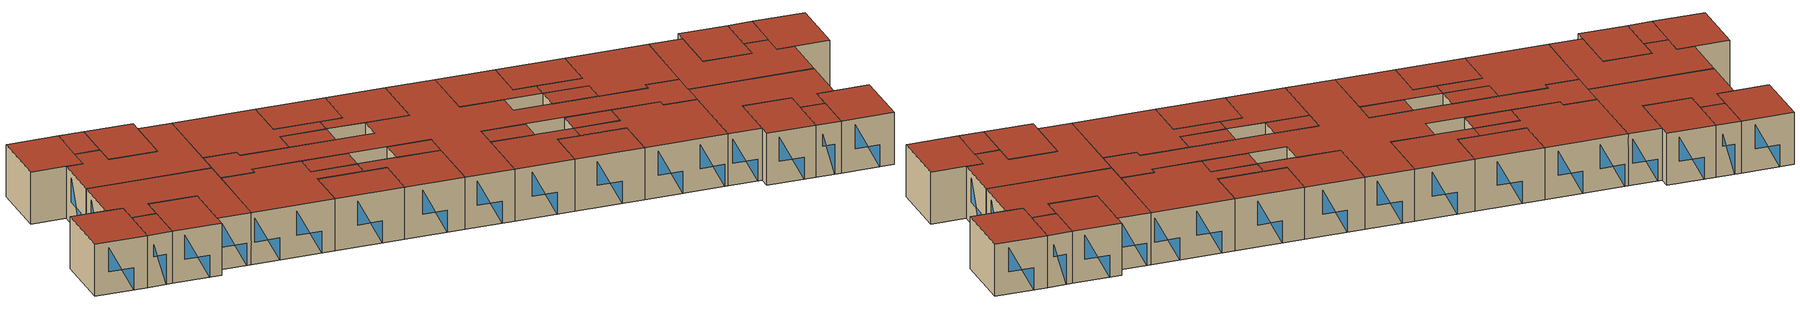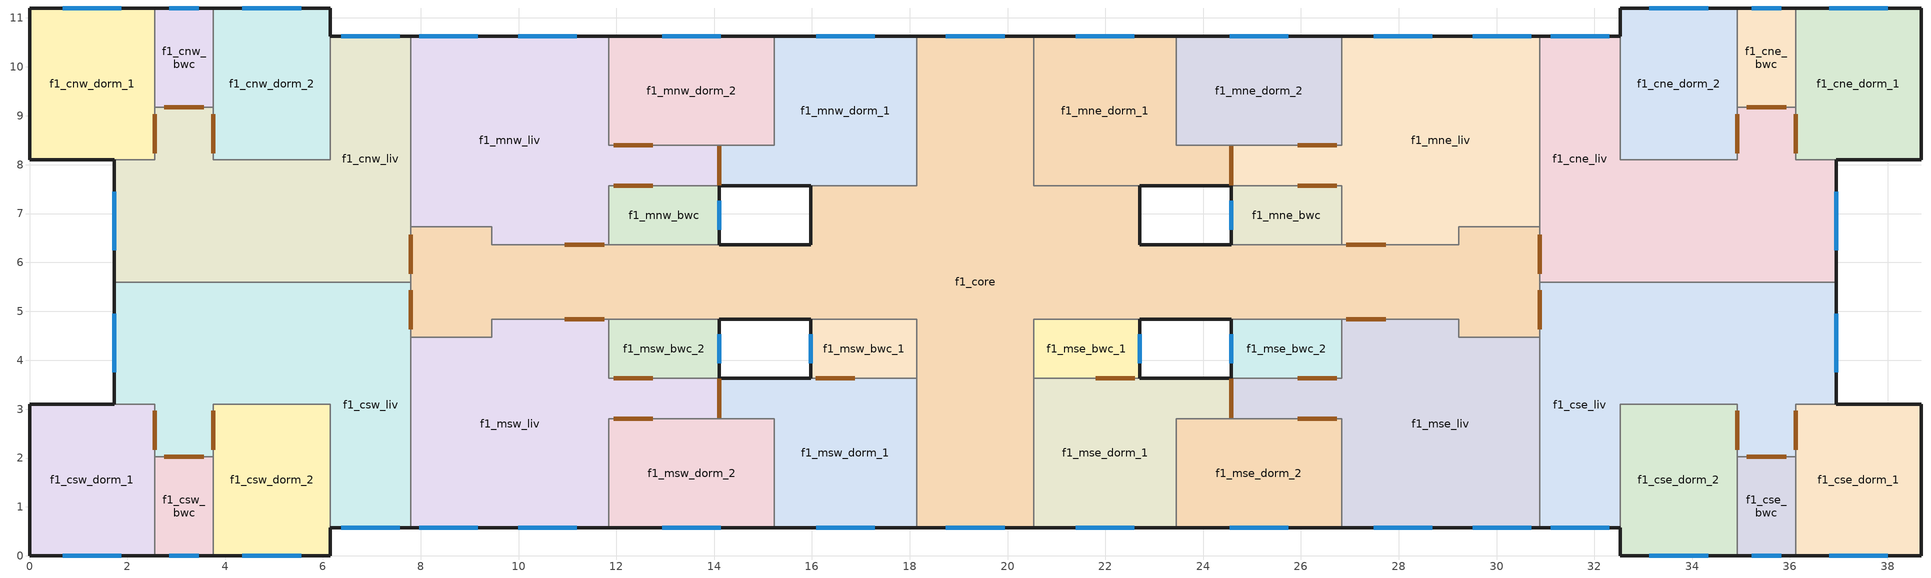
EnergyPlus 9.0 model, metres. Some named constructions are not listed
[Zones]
f1_cne_bwc
 floor ground (floor): 36.12,11.2 36.12,9.17 34.92,9.17 34.92,11.2 z0
 wall outside (ext_wall): 36.12,11.2 34.92,11.2 z0:2.6
 wall to f1_cne_dorm_1 (int_wall): 36.12,9.17 36.12,11.2 z0:2.6
 wall to f1_cne_liv (int_wall): 34.92,9.17 36.12,9.17 z0:2.6
 wall to f1_cne_dorm_2 (int_wall): 34.92,11.2 34.92,9.17 z0:2.6
 window (simple_window): 35.82,11.2,2.1 35.82,11.2,1.5 35.22,11.2,1.5 35.22,11.2,0
 door inside (door_3cm): 35.12,9.17,2.1 35.12,9.17,0 35.92,9.17,0
 roof outside (roof): 34.92,11.2 34.92,9.17 36.12,9.17 36.12,11.2 z2.6
f1_cne_dorm_1
 floor ground (floor): 38.68,11.2 38.68,8.1 36.12,8.1 36.12,11.2 z0
 wall outside (ext_wall): 36.95,8.1 38.68,8.1 38.68,11.2 36.12,11.2 z0:2.6
 wall to f1_cne_liv (int_wall): 36.12,9.17 36.12,8.1 36.95,8.1 z0:2.6
 window (simple_window): 38,11.2,2.3 38,11.2,1.1 36.8,11.2,1.1 36.8,11.2,0
 door inside (door_3cm): 36.12,9.04,2.1 36.12,9.04,0 36.12,8.23,0
 roof outside (roof): 36.12,11.2 36.12,8.1 38.68,8.1 38.68,11.2 z2.6
f1_cne_dorm_2
 floor ground (floor): 34.92,11.2 34.92,8.1 32.53,8.1 32.53,11.2 z0
 wall outside (ext_wall): 34.92,11.2 32.53,11.2 32.53,10.63 z0:2.6
 wall to f1_cne_liv (int_wall): 32.53,10.63 32.53,8.1 34.92,8.1 34.92,9.17 z0:2.6
 window (simple_window): 34.33,11.2,2.3 34.33,11.2,1.1 33.12,11.2,1.1 33.12,11.2,0
 door inside (door_3cm): 34.92,8.23,2.1 34.92,8.23,0 34.92,9.04,0
 roof outside (roof): 32.53,11.2 32.53,8.1 34.92,8.1 34.92,11.2 z2.6
f1_cne_liv
 floor ground (floor): 36.12,9.17 36.12,8.1 36.95,8.1 36.95,5.6 30.88,5.6 30.88,10.63 32.53,10.63 32.53,8.1 34.92,8.1 34.92,9.17 z0
 wall outside (ext_wall): 36.95,5.6 36.95,8.1 / 32.53,10.63 30.88,10.63 z0:2.6
 wall to f1_cse_liv (int_wall): 30.88,5.6 36.95,5.6 z0:2.6
 wall to f1_mne_liv (int_wall): 30.88,10.63 30.88,6.73 z0:2.6
 wall to f1_core (int_wall): 30.88,6.73 30.88,5.6 z0:2.6
 window (simple_window): 36.95,6.25,2.3 36.95,6.25,1.1 36.95,7.45,1.1 36.95,7.45,0; 32.3,10.63,2.3 32.3,10.63,1.1 31.11,10.63,1.1 31.11,10.63,0
 door inside (door_3cm): 36.12,8.23,2.1 36.12,8.23,0 36.12,9.04,0; 35.92,9.17,2.1 35.92,9.17,0 35.12,9.17,0; 34.92,9.04,2.1 34.92,9.04,0 34.92,8.23,0; 30.88,6.56,2.1 30.88,6.56,0 30.88,5.76,0
 roof outside (roof): 30.88,10.63 30.88,5.6 36.95,5.6 36.95,8.1 36.12,8.1 36.12,9.17 34.92,9.17 34.92,8.1 32.53,8.1 32.53,10.63 z2.6
f1_cnw_bwc
 floor ground (floor): 3.76,11.2 3.76,9.17 2.56,9.17 2.56,11.2 z0
 wall outside (ext_wall): 3.76,11.2 2.56,11.2 z0:2.6
 wall to f1_cnw_dorm_2 (int_wall): 3.76,9.17 3.76,11.2 z0:2.6
 wall to f1_cnw_liv (int_wall): 2.56,9.17 3.76,9.17 z0:2.6
 wall to f1_cnw_dorm_1 (int_wall): 2.56,11.2 2.56,9.17 z0:2.6
 window (simple_window): 3.46,11.2,2.1 3.46,11.2,1.5 2.86,11.2,1.5 2.86,11.2,0
 door inside (door_3cm): 2.76,9.17,2.1 2.76,9.17,0 3.56,9.17,0
 roof outside (roof): 2.56,11.2 2.56,9.17 3.76,9.17 3.76,11.2 z2.6
f1_cnw_dorm_1
 floor ground (floor): 2.56,11.2 2.56,8.1 0,8.1 0,11.2 z0
 wall outside (ext_wall): 2.56,11.2 0,11.2 0,8.1 1.73,8.1 z0:2.6
 wall to f1_cnw_liv (int_wall): 1.73,8.1 2.56,8.1 2.56,9.17 z0:2.6
 window (simple_window): 1.88,11.2,2.3 1.88,11.2,1.1 0.68,11.2,1.1 0.68,11.2,0
 door inside (door_3cm): 2.56,8.23,2.1 2.56,8.23,0 2.56,9.04,0
 roof outside (roof): 0,11.2 0,8.1 2.56,8.1 2.56,11.2 z2.6
f1_cnw_dorm_2
 floor ground (floor): 6.15,11.2 6.15,8.1 3.76,8.1 3.76,11.2 z0
 wall outside (ext_wall): 6.15,10.63 6.15,11.2 3.76,11.2 z0:2.6
 wall to f1_cnw_liv (int_wall): 3.76,9.17 3.76,8.1 6.15,8.1 6.15,10.63 z0:2.6
 window (simple_window): 5.55,11.2,2.3 5.55,11.2,1.1 4.35,11.2,1.1 4.35,11.2,0
 door inside (door_3cm): 3.76,9.04,2.1 3.76,9.04,0 3.76,8.23,0
 roof outside (roof): 3.76,11.2 3.76,8.1 6.15,8.1 6.15,11.2 z2.6
f1_cnw_liv
 floor ground (floor): 7.8,10.63 7.8,5.6 1.73,5.6 1.73,8.1 2.56,8.1 2.56,9.17 3.76,9.17 3.76,8.1 6.15,8.1 6.15,10.63 z0
 wall outside (ext_wall): 7.8,10.63 6.15,10.63 / 1.73,8.1 1.73,5.6 z0:2.6
 wall to f1_core (int_wall): 7.8,5.6 7.8,6.73 z0:2.6
 wall to f1_mnw_liv (int_wall): 7.8,6.73 7.8,10.63 z0:2.6
 wall to f1_csw_liv (int_wall): 1.73,5.6 7.8,5.6 z0:2.6
 window (simple_window): 7.57,10.63,2.3 7.57,10.63,1.1 6.38,10.63,1.1 6.38,10.63,0; 1.73,7.45,2.3 1.73,7.45,1.1 1.73,6.25,1.1 1.73,6.25,0
 door inside (door_3cm): 7.8,5.76,2.1 7.8,5.76,0 7.8,6.56,0; 3.76,8.23,2.1 3.76,8.23,0 3.76,9.04,0; 3.56,9.17,2.1 3.56,9.17,0 2.76,9.17,0; 2.56,9.04,2.1 2.56,9.04,0 2.56,8.23,0
 roof outside (roof): 2.56,9.17 2.56,8.1 1.73,8.1 1.73,5.6 7.8,5.6 7.8,10.63 6.15,10.63 6.15,8.1 3.76,8.1 3.76,9.17 z2.6
f1_core
 floor ground (floor): 30.88,6.73 30.88,4.47 29.23,4.47 29.23,4.83 20.54,4.83 20.54,0.57 18.14,0.57 18.14,4.83 9.45,4.83 9.45,4.47 7.8,4.47 7.8,6.73 9.45,6.73 9.45,6.37 15.98,6.37 15.98,7.56 18.14,7.56 18.14,10.63 20.54,10.63 20.54,7.56 22.7,7.56 22.7,6.37 29.23,6.37 29.23,6.73 z0
 wall outside (ext_wall): 24.58,6.37 22.7,6.37 22.7,7.56 / 20.54,10.63 18.14,10.63 / 14.1,4.83 15.98,4.83 / 18.14,0.57 20.54,0.57 / 22.7,4.83 24.58,4.83 / 15.98,7.56 15.98,6.37 14.1,6.37 z0:2.6
 wall to f1_msw_liv (int_wall): 7.8,4.47 9.45,4.47 9.45,4.83 11.85,4.83 z0:2.6
 wall to f1_mse_dorm_1 (int_wall): 20.54,0.57 20.54,3.63 z0:2.6
 wall to f1_mse_bwc_1 (int_wall): 20.54,3.63 20.54,4.83 22.7,4.83 z0:2.6
 wall to f1_cse_liv (int_wall): 30.88,4.47 30.88,5.6 z0:2.6
 wall to f1_mne_dorm_1 (int_wall): 22.7,7.56 20.54,7.56 20.54,10.63 z0:2.6
 wall to f1_mnw_liv (int_wall): 11.85,6.37 9.45,6.37 9.45,6.73 7.8,6.73 z0:2.6
 wall to f1_mne_liv (int_wall): 30.88,6.73 29.23,6.73 29.23,6.37 26.83,6.37 z0:2.6
 wall to f1_mne_bwc (int_wall): 26.83,6.37 24.58,6.37 z0:2.6
 wall to f1_mnw_dorm_1 (int_wall): 18.14,10.63 18.14,7.56 15.98,7.56 z0:2.6
 wall to f1_mnw_bwc (int_wall): 14.1,6.37 11.85,6.37 z0:2.6
 wall to f1_msw_bwc_2 (int_wall): 11.85,4.83 14.1,4.83 z0:2.6
 wall to f1_msw_bwc_1 (int_wall): 15.98,4.83 18.14,4.83 18.14,3.63 z0:2.6
 wall to f1_mse_bwc_2 (int_wall): 24.58,4.83 26.83,4.83 z0:2.6
 wall to f1_mse_liv (int_wall): 26.83,4.83 29.23,4.83 29.23,4.47 30.88,4.47 z0:2.6
 wall to f1_msw_dorm_1 (int_wall): 18.14,3.63 18.14,0.57 z0:2.6
 wall to f1_csw_liv (int_wall): 7.8,5.6 7.8,4.47 z0:2.6
 window (simple_window): 19.94,10.63,2.3 19.94,10.63,1.1 18.74,10.63,1.1 18.74,10.63,0; 18.74,0.57,2.3 18.74,0.57,1.1 19.94,0.57,1.1 19.94,0.57,0
 door inside (door_3cm): 30.88,4.63,2.1 30.88,4.63,0 30.88,5.43,0; 30.88,5.76,2.1 30.88,5.76,0 30.88,6.56,0; 27.73,6.37,2.1 27.73,6.37,0 26.93,6.37,0; 11.75,6.37,2.1 11.75,6.37,0 10.95,6.37,0; 10.95,4.83,2.1 10.95,4.83,0 11.75,4.83,0; 26.93,4.83,2.1 26.93,4.83,0 27.73,4.83,0; 7.8,6.56,2.1 7.8,6.56,0 7.8,5.76,0; 7.8,5.43,2.1 7.8,5.43,0 7.8,4.63,0
 roof outside (roof): 7.8,6.73 7.8,4.47 9.45,4.47 9.45,4.83 18.14,4.83 18.14,0.57 20.54,0.57 20.54,4.83 29.23,4.83 29.23,4.47 30.88,4.47 30.88,6.73 29.23,6.73 29.23,6.37 22.7,6.37 22.7,7.56 20.54,7.56 20.54,10.63 18.14,10.63 18.14,7.56 15.98,7.56 15.98,6.37 9.45,6.37 9.45,6.73 z2.6
f1_cse_bwc
 floor ground (floor): 36.12,2.03 36.12,0 34.92,0 34.92,2.03 z0
 wall outside (ext_wall): 34.92,0 36.12,0 z0:2.6
 wall to f1_cse_dorm_1 (int_wall): 36.12,0 36.12,2.03 z0:2.6
 wall to f1_cse_liv (int_wall): 36.12,2.03 34.92,2.03 z0:2.6
 wall to f1_cse_dorm_2 (int_wall): 34.92,2.03 34.92,0 z0:2.6
 window (simple_window): 35.22,0,2.1 35.22,0,1.5 35.82,0,1.5 35.82,0,0
 door inside (door_3cm): 35.92,2.03,2.1 35.92,2.03,0 35.12,2.03,0
 roof outside (roof): 34.92,2.03 34.92,0 36.12,0 36.12,2.03 z2.6
f1_cse_dorm_1
 floor ground (floor): 38.68,3.1 38.68,0 36.12,0 36.12,3.1 z0
 wall outside (ext_wall): 36.12,0 38.68,0 38.68,3.1 36.95,3.1 z0:2.6
 wall to f1_cse_liv (int_wall): 36.95,3.1 36.12,3.1 36.12,2.03 z0:2.6
 window (simple_window): 36.8,0,2.3 36.8,0,1.1 38,0,1.1 38,0,0
 door inside (door_3cm): 36.12,2.96,2.1 36.12,2.96,0 36.12,2.17,0
 roof outside (roof): 36.12,3.1 36.12,0 38.68,0 38.68,3.1 z2.6
f1_cse_dorm_2
 floor ground (floor): 34.92,3.1 34.92,0 32.53,0 32.53,3.1 z0
 wall outside (ext_wall): 32.53,0.57 32.53,0 34.92,0 z0:2.6
 wall to f1_cse_liv (int_wall): 34.92,2.03 34.92,3.1 32.53,3.1 32.53,0.57 z0:2.6
 window (simple_window): 33.12,0,2.3 33.12,0,1.1 34.33,0,1.1 34.33,0,0
 door inside (door_3cm): 34.92,2.17,2.1 34.92,2.17,0 34.92,2.96,0
 roof outside (roof): 32.53,3.1 32.53,0 34.92,0 34.92,3.1 z2.6
f1_cse_liv
 floor ground (floor): 36.95,5.6 36.95,3.1 36.12,3.1 36.12,2.03 34.92,2.03 34.92,3.1 32.53,3.1 32.53,0.57 30.88,0.57 30.88,5.6 z0
 wall outside (ext_wall): 36.95,3.1 36.95,5.6 / 30.88,0.57 32.53,0.57 z0:2.6
 wall to f1_mse_liv (int_wall): 30.88,4.47 30.88,0.57 z0:2.6
 window (simple_window): 36.95,3.75,2.3 36.95,3.75,1.1 36.95,4.95,1.1 36.95,4.95,0; 31.11,0.57,2.3 31.11,0.57,1.1 32.3,0.57,1.1 32.3,0.57,0
 door inside (door_3cm): 36.12,2.17,2.1 36.12,2.17,0 36.12,2.96,0; 35.12,2.03,2.1 35.12,2.03,0 35.92,2.03,0; 34.92,2.96,2.1 34.92,2.96,0 34.92,2.17,0; 30.88,5.44,2.1 30.88,5.44,0 30.88,4.64,0
 roof outside (roof): 30.88,5.6 30.88,0.57 32.53,0.57 32.53,3.1 34.92,3.1 34.92,2.03 36.12,2.03 36.12,3.1 36.95,3.1 36.95,5.6 z2.6
f1_csw_bwc
 floor ground (floor): 3.76,2.03 3.76,0 2.56,0 2.56,2.03 z0
 wall outside (ext_wall): 2.56,0 3.76,0 z0:2.6
 wall to f1_csw_dorm_2 (int_wall): 3.76,0 3.76,2.03 z0:2.6
 wall to f1_csw_liv (int_wall): 3.76,2.03 2.56,2.03 z0:2.6
 wall to f1_csw_dorm_1 (int_wall): 2.56,2.03 2.56,0 z0:2.6
 window (simple_window): 2.86,0,2.1 2.86,0,1.5 3.46,0,1.5 3.46,0,0
 door inside (door_3cm): 3.56,2.03,2.1 3.56,2.03,0 2.76,2.03,0
 roof outside (roof): 2.56,2.03 2.56,0 3.76,0 3.76,2.03 z2.6
f1_csw_dorm_1
 floor ground (floor): 2.56,3.1 2.56,0 0,0 0,3.1 z0
 wall outside (ext_wall): 1.73,3.1 0,3.1 0,0 2.56,0 z0:2.6
 wall to f1_csw_liv (int_wall): 2.56,2.03 2.56,3.1 1.73,3.1 z0:2.6
 window (simple_window): 0.68,0,2.3 0.68,0,1.1 1.88,0,1.1 1.88,0,0
 door inside (door_3cm): 2.56,2.17,2.1 2.56,2.17,0 2.56,2.96,0
 roof outside (roof): 0,3.1 0,0 2.56,0 2.56,3.1 z2.6
f1_csw_dorm_2
 floor ground (floor): 6.15,3.1 6.15,0 3.76,0 3.76,3.1 z0
 wall outside (ext_wall): 3.76,0 6.15,0 6.15,0.57 z0:2.6
 wall to f1_csw_liv (int_wall): 6.15,0.57 6.15,3.1 3.76,3.1 3.76,2.03 z0:2.6
 window (simple_window): 4.35,0,2.3 4.35,0,1.1 5.55,0,1.1 5.55,0,0
 door inside (door_3cm): 3.76,2.96,2.1 3.76,2.96,0 3.76,2.17,0
 roof outside (roof): 3.76,3.1 3.76,0 6.15,0 6.15,3.1 z2.6
f1_csw_liv
 floor ground (floor): 7.8,5.6 7.8,0.57 6.15,0.57 6.15,3.1 3.76,3.1 3.76,2.03 2.56,2.03 2.56,3.1 1.73,3.1 1.73,5.6 z0
 wall outside (ext_wall): 6.15,0.57 7.8,0.57 / 1.73,5.6 1.73,3.1 z0:2.6
 wall to f1_msw_liv (int_wall): 7.8,0.57 7.8,4.47 z0:2.6
 window (simple_window): 6.38,0.57,2.3 6.38,0.57,1.1 7.57,0.57,1.1 7.57,0.57,0; 1.73,4.95,2.3 1.73,4.95,1.1 1.73,3.75,1.1 1.73,3.75,0
 door inside (door_3cm): 3.76,2.17,2.1 3.76,2.17,0 3.76,2.96,0; 7.8,4.63,2.1 7.8,4.63,0 7.8,5.44,0; 2.76,2.03,2.1 2.76,2.03,0 3.56,2.03,0; 2.56,2.96,2.1 2.56,2.96,0 2.56,2.17,0
 roof outside (roof): 1.73,5.6 1.73,3.1 2.56,3.1 2.56,2.03 3.76,2.03 3.76,3.1 6.15,3.1 6.15,0.57 7.8,0.57 7.8,5.6 z2.6
f1_mne_bwc
 floor ground (floor): 26.83,7.57 26.83,6.37 24.58,6.37 24.58,7.57 z0
 wall outside (ext_wall): 24.58,7.57 24.58,6.37 z0:2.6
 wall to f1_mne_liv (Interior Wall): 26.83,6.37 26.83,7.57 z0:2.6
 wall to f1_mne_liv (int_wall): 26.83,7.57 24.58,7.57 z0:2.6
 window (simple_window): 24.58,7.27,1.8 24.58,7.27,1.2 24.58,6.67,1.2 24.58,6.67,0
 door inside (door_3cm): 26.73,7.57,2.1 26.73,7.57,0 25.93,7.57,0
 roof outside (roof): 24.58,7.57 24.58,6.37 26.83,6.37 26.83,7.57 z2.6
f1_mne_dorm_1
 floor ground (floor): 23.45,10.63 23.45,8.39 24.58,8.39 24.58,7.57 20.54,7.57 20.54,10.63 z0
 wall outside (ext_wall): 23.45,10.63 20.54,10.63 / 22.7,7.57 24.58,7.57 z0:2.6
 wall to f1_mne_liv (int_wall): 24.58,7.57 24.58,8.39 z0:2.6
 wall to f1_mne_dorm_2 (int_wall): 24.58,8.39 23.45,8.39 23.45,10.63 z0:2.6
 window (simple_window): 22.59,10.63,2.3 22.59,10.63,1.1 21.39,10.63,1.1 21.39,10.63,0
 door inside (door_3cm): 24.58,7.58,2.1 24.58,7.58,0 24.58,8.38,0
 roof outside (roof): 20.54,10.63 20.54,7.57 24.58,7.57 24.58,8.39 23.45,8.39 23.45,10.63 z2.6
f1_mne_dorm_2
 floor ground (floor): 26.83,10.63 26.83,8.39 23.45,8.39 23.45,10.63 z0
 wall outside (ext_wall): 26.83,10.63 23.45,10.63 z0:2.6
 wall to f1_mne_liv (int_wall): 24.58,8.39 26.83,8.39 26.83,10.63 z0:2.6
 window (simple_window): 25.74,10.63,2.3 25.74,10.63,1.1 24.54,10.63,1.1 24.54,10.63,0
 door inside (door_3cm): 25.93,8.39,2.1 25.93,8.39,0 26.73,8.39,0
 roof outside (roof): 23.45,10.63 23.45,8.39 26.83,8.39 26.83,10.63 z2.6
f1_mne_liv
 floor ground (floor): 30.88,10.63 30.88,6.73 29.23,6.73 29.23,6.37 26.83,6.37 26.83,7.57 24.58,7.57 24.58,8.39 26.83,8.39 26.83,10.63 z0
 wall outside (ext_wall): 30.88,10.63 26.83,10.63 z0:2.6
 window (simple_window): 30.71,10.63,2.3 30.71,10.63,1.1 29.51,10.63,1.1 29.51,10.63,0; 28.68,10.63,2.3 28.68,10.63,1.1 27.48,10.63,1.1 27.48,10.63,0
 door inside (door_3cm): 26.73,8.39,2.1 26.73,8.39,0 25.93,8.39,0; 25.93,7.57,2.1 25.93,7.57,0 26.73,7.57,0; 26.93,6.37,2.1 26.93,6.37,0 27.73,6.37,0; 24.58,8.38,2.1 24.58,8.38,0 24.58,7.58,0
 roof outside (roof): 24.58,8.39 24.58,7.57 26.83,7.57 26.83,6.37 29.23,6.37 29.23,6.73 30.88,6.73 30.88,10.63 26.83,10.63 26.83,8.39 z2.6
f1_mnw_bwc
 floor ground (floor): 14.1,7.57 14.1,6.37 11.85,6.37 11.85,7.57 z0
 wall outside (ext_wall): 14.1,6.37 14.1,7.57 z0:2.6
 wall to f1_mnw_liv (int_wall): 14.1,7.57 11.85,7.57 11.85,6.37 z0:2.6
 window (simple_window): 14.1,6.67,1.8 14.1,6.67,1.2 14.1,7.27,1.2 14.1,7.27,0
 door inside (door_3cm): 12.75,7.57,2.1 12.75,7.57,0 11.95,7.57,0
 roof outside (roof): 11.85,7.57 11.85,6.37 14.1,6.37 14.1,7.57 z2.6
f1_mnw_dorm_1
 floor ground (floor): 18.14,10.63 18.14,7.57 14.1,7.57 14.1,8.39 15.23,8.39 15.23,10.63 z0
 wall outside (ext_wall): 18.14,10.63 15.23,10.63 / 14.1,7.57 15.98,7.57 z0:2.6
 wall to f1_mnw_dorm_2 (int_wall): 15.23,10.63 15.23,8.39 14.1,8.39 z0:2.6
 wall to f1_mnw_liv (int_wall): 14.1,8.39 14.1,7.57 z0:2.6
 window (simple_window): 17.29,10.63,2.3 17.29,10.63,1.1 16.09,10.63,1.1 16.09,10.63,0
 door inside (door_3cm): 14.1,8.38,2.1 14.1,8.38,0 14.1,7.58,0
 roof outside (roof): 15.23,10.63 15.23,8.39 14.1,8.39 14.1,7.57 18.14,7.57 18.14,10.63 z2.6
f1_mnw_dorm_2
 floor ground (floor): 15.23,10.63 15.23,8.39 11.85,8.39 11.85,10.63 z0
 wall outside (ext_wall): 15.23,10.63 11.85,10.63 z0:2.6
 wall to f1_mnw_liv (int_wall): 11.85,10.63 11.85,8.39 14.1,8.39 z0:2.6
 window (simple_window): 14.14,10.63,2.3 14.14,10.63,1.1 12.94,10.63,1.1 12.94,10.63,0
 door inside (door_3cm): 11.95,8.39,2.1 11.95,8.39,0 12.75,8.39,0
 roof outside (roof): 11.85,10.63 11.85,8.39 15.23,8.39 15.23,10.63 z2.6
f1_mnw_liv
 floor ground (floor): 14.1,8.39 14.1,7.57 11.85,7.57 11.85,6.37 9.45,6.37 9.45,6.73 7.8,6.73 7.8,10.63 11.85,10.63 11.85,8.39 z0
 wall outside (ext_wall): 11.85,10.63 7.8,10.63 z0:2.6
 window (simple_window): 11.2,10.63,2.3 11.2,10.63,1.1 9.99,10.63,1.1 9.99,10.63,0; 9.17,10.63,2.3 9.17,10.63,1.1 7.97,10.63,1.1 7.97,10.63,0
 door inside (door_3cm): 14.1,7.58,2.1 14.1,7.58,0 14.1,8.38,0; 12.75,8.39,2.1 12.75,8.39,0 11.95,8.39,0; 10.95,6.37,2.1 10.95,6.37,0 11.75,6.37,0; 11.95,7.57,2.1 11.95,7.57,0 12.75,7.57,0
 roof outside (roof): 7.8,10.63 7.8,6.73 9.45,6.73 9.45,6.37 11.85,6.37 11.85,7.57 14.1,7.57 14.1,8.39 11.85,8.39 11.85,10.63 z2.6
f1_mse_bwc_1
 floor ground (floor): 22.7,4.83 22.7,3.63 20.54,3.63 20.54,4.83 z0
 wall outside (ext_wall): 22.7,3.63 22.7,4.83 z0:2.6
 wall to f1_mse_dorm_1 (int_wall): 20.54,3.63 22.7,3.63 z0:2.6
 window (simple_window): 22.7,3.93,1.8 22.7,3.93,1.2 22.7,4.54,1.2 22.7,4.54,0
 door inside (door_3cm): 21.8,3.63,2.1 21.8,3.63,0 22.6,3.63,0
 roof outside (roof): 20.54,4.83 20.54,3.63 22.7,3.63 22.7,4.83 z2.6
f1_mse_bwc_2
 floor ground (floor): 26.83,4.83 26.83,3.63 24.58,3.63 24.58,4.83 z0
 wall outside (ext_wall): 24.58,4.83 24.58,3.63 z0:2.6
 wall to f1_mse_liv (int_wall): 24.58,3.63 26.83,3.63 26.83,4.83 z0:2.6
 window (simple_window): 24.58,4.54,1.8 24.58,4.54,1.2 24.58,3.93,1.2 24.58,3.93,0
 door inside (door_3cm): 25.93,3.63,2.1 25.93,3.63,0 26.73,3.63,0
 roof outside (roof): 24.58,4.83 24.58,3.63 26.83,3.63 26.83,4.83 z2.6
f1_mse_dorm_1
 floor ground (floor): 24.58,3.63 24.58,2.8 23.45,2.8 23.45,0.57 20.54,0.57 20.54,3.63 z0
 wall outside (ext_wall): 24.58,3.63 22.7,3.63 / 20.54,0.57 23.45,0.57 z0:2.6
 wall to f1_mse_dorm_2 (int_wall): 23.45,0.57 23.45,2.8 24.58,2.8 z0:2.6
 wall to f1_mse_liv (int_wall): 24.58,2.8 24.58,3.63 z0:2.6
 window (simple_window): 21.39,0.57,2.3 21.39,0.57,1.1 22.59,0.57,1.1 22.59,0.57,0
 door inside (door_3cm): 24.58,2.82,2.1 24.58,2.82,0 24.58,3.62,0; 22.6,3.63,2.1 22.6,3.63,0 21.8,3.63,0
 roof outside (roof): 20.54,3.63 20.54,0.57 23.45,0.57 23.45,2.8 24.58,2.8 24.58,3.63 z2.6
f1_mse_dorm_2
 floor ground (floor): 26.83,2.8 26.83,0.57 23.45,0.57 23.45,2.8 z0
 wall outside (ext_wall): 23.45,0.57 26.83,0.57 z0:2.6
 wall to f1_mse_liv (int_wall): 26.83,0.57 26.83,2.8 24.58,2.8 z0:2.6
 window (simple_window): 24.54,0.57,2.3 24.54,0.57,1.1 25.74,0.57,1.1 25.74,0.57,0
 door inside (door_3cm): 26.73,2.8,2.1 26.73,2.8,0 25.93,2.8,0
 roof outside (roof): 23.45,2.8 23.45,0.57 26.83,0.57 26.83,2.8 z2.6
f1_mse_liv
 floor ground (floor): 30.88,4.47 30.88,0.57 26.83,0.57 26.83,2.81 24.58,2.81 24.58,3.64 26.83,3.64 26.83,4.83 29.23,4.83 29.23,4.47 z0
 wall outside (ext_wall): 26.83,0.57 30.88,0.57 z0:2.6
 window (simple_window): 27.48,0.57,2.3 27.48,0.57,1.1 28.68,0.57,1.1 28.68,0.57,0; 29.51,0.57,2.3 29.51,0.57,1.1 30.71,0.57,1.1 30.71,0.57,0
 door inside (door_3cm): 27.73,4.83,2.1 27.73,4.83,0 26.93,4.83,0; 26.73,3.64,2.1 26.73,3.64,0 25.93,3.64,0; 25.93,2.81,2.1 25.93,2.81,0 26.73,2.81,0; 24.58,3.62,2.1 24.58,3.62,0 24.58,2.82,0
 roof outside (roof): 24.58,3.64 24.58,2.81 26.83,2.81 26.83,0.57 30.88,0.57 30.88,4.47 29.23,4.47 29.23,4.83 26.83,4.83 26.83,3.64 z2.6
f1_msw_bwc_1
 floor ground (floor): 18.14,4.83 18.14,3.63 15.98,3.63 15.98,4.83 z0
 wall outside (ext_wall): 15.98,4.83 15.98,3.63 z0:2.6
 wall to f1_msw_dorm_1 (int_wall): 15.98,3.63 18.14,3.63 z0:2.6
 window (simple_window): 15.98,4.54,1.8 15.98,4.54,1.2 15.98,3.93,1.2 15.98,3.93,0
 door inside (door_3cm): 16.08,3.63,2.1 16.08,3.63,0 16.88,3.63,0
 roof outside (roof): 15.98,4.83 15.98,3.63 18.14,3.63 18.14,4.83 z2.6
f1_msw_bwc_2
 floor ground (floor): 14.1,4.83 14.1,3.63 11.85,3.63 11.85,4.83 z0
 wall outside (ext_wall): 14.1,3.63 14.1,4.83 z0:2.6
 wall to f1_msw_liv (int_wall): 11.85,4.83 11.85,3.63 14.1,3.63 z0:2.6
 window (simple_window): 14.1,3.93,1.8 14.1,3.93,1.2 14.1,4.54,1.2 14.1,4.54,0
 door inside (door_3cm): 11.95,3.63,2.1 11.95,3.63,0 12.75,3.63,0
 roof outside (roof): 11.85,4.83 11.85,3.63 14.1,3.63 14.1,4.83 z2.6
f1_msw_dorm_1
 floor ground (floor): 18.14,3.64 18.14,0.57 15.23,0.57 15.23,2.81 14.1,2.81 14.1,3.64 z0
 wall outside (ext_wall): 15.98,3.64 14.1,3.64 / 15.23,0.57 18.14,0.57 z0:2.6
 wall to f1_msw_dorm_2 (int_wall): 14.1,2.81 15.23,2.81 15.23,0.57 z0:2.6
 wall to f1_msw_liv (int_wall): 14.1,3.64 14.1,2.81 z0:2.6
 window (simple_window): 16.09,0.57,2.3 16.09,0.57,1.1 17.29,0.57,1.1 17.29,0.57,0
 door inside (door_3cm): 16.88,3.64,2.1 16.88,3.64,0 16.08,3.64,0; 14.1,3.62,2.1 14.1,3.62,0 14.1,2.82,0
 roof outside (roof): 14.1,3.64 14.1,2.81 15.23,2.81 15.23,0.57 18.14,0.57 18.14,3.64 z2.6
f1_msw_dorm_2
 floor ground (floor): 15.23,2.8 15.23,0.57 11.85,0.57 11.85,2.8 z0
 wall outside (ext_wall): 11.85,0.57 15.23,0.57 z0:2.6
 wall to f1_msw_liv (int_wall): 14.1,2.8 11.85,2.8 11.85,0.57 z0:2.6
 window (simple_window): 12.94,0.57,2.3 12.94,0.57,1.1 14.14,0.57,1.1 14.14,0.57,0
 door inside (door_3cm): 12.75,2.8,2.1 12.75,2.8,0 11.95,2.8,0
 roof outside (roof): 11.85,2.8 11.85,0.57 15.23,0.57 15.23,2.8 z2.6
f1_msw_liv
 floor ground (floor): 14.1,3.63 14.1,2.8 11.85,2.8 11.85,0.57 7.8,0.57 7.8,4.47 9.45,4.47 9.45,4.83 11.85,4.83 11.85,3.63 z0
 wall outside (ext_wall): 7.8,0.57 11.85,0.57 z0:2.6
 window (simple_window): 7.97,0.57,2.3 7.97,0.57,1.1 9.17,0.57,1.1 9.17,0.57,0; 9.99,0.57,2.3 9.99,0.57,1.1 11.2,0.57,1.1 11.2,0.57,0
 door inside (door_3cm): 14.1,2.82,2.1 14.1,2.82,0 14.1,3.62,0; 12.75,3.63,2.1 12.75,3.63,0 11.95,3.63,0; 11.75,4.83,2.1 11.75,4.83,0 10.95,4.83,0; 11.95,2.8,2.1 11.95,2.8,0 12.75,2.8,0
 roof outside (roof): 7.8,4.47 7.8,0.57 11.85,0.57 11.85,2.8 14.1,2.8 14.1,3.63 11.85,3.63 11.85,4.83 9.45,4.83 9.45,4.47 z2.6
[Building]
Untitled: Loads convergence tolerance value=0.04; Maximum number of warmup days=25; North axis=0; Solar distribution=FullInteriorAndExterior; Temperature convergence tolerance value=0.4; Terrain=City
[Site:Location]
CHICAGO_IL_USA TMY2-94846: Elevation=190; Latitude=41.78; Longitude=-87.75; Time zone=-6
[Construction]
Interior Wall: G01a 19mm gypsum board, F04 Wall air space resistance, G01a 19mm gypsum board
[Material]
G01a 19mm gypsum board: Conductivity=0.16; Density=800; Roughness=MediumSmooth; Specific heat=1090; Thickness=0.019
[Material:AirGap]
F04 Wall air space resistance: Thermal resistance=0.15
[Zone] Multiplier=1
f1_cne_bwc; f1_cne_dorm_1; f1_cne_dorm_2; f1_cne_liv; f1_cnw_bwc; f1_cnw_dorm_1; f1_cnw_dorm_2; f1_cnw_liv; f1_core; f1_cse_bwc; f1_cse_dorm_1; f1_cse_dorm_2; f1_cse_liv; f1_csw_bwc; f1_csw_dorm_1; f1_csw_dorm_2; f1_csw_liv; f1_mne_bwc; f1_mne_dorm_1; f1_mne_dorm_2; f1_mne_liv; f1_mnw_bwc; f1_mnw_dorm_1; f1_mnw_dorm_2; f1_mnw_liv; f1_mse_bwc_1; f1_mse_bwc_2; f1_mse_dorm_1; f1_mse_dorm_2; f1_mse_liv; f1_msw_bwc_1; f1_msw_bwc_2; f1_msw_dorm_1; f1_msw_dorm_2; f1_msw_liv
